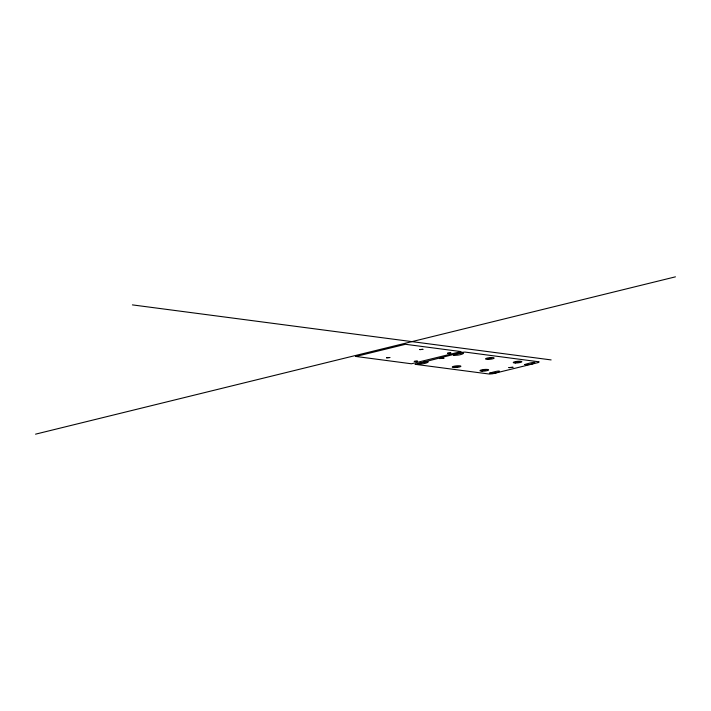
<?xml version="1.0" encoding="UTF-8"?>
<svg xmlns="http://www.w3.org/2000/svg" width="711" height="711" viewBox="0 0 711 711"><rect width="100%" height="100%" fill="white"/><g stroke="black" fill="none" stroke-linecap="round" stroke-linejoin="round"><path stroke-width="1.07" d="M415.206 364.254L461.732 352.372L465.012 352.078L539.169 361.837L538.6 362.477L492.652 373.764L489.381 374.057L415.251 364.325M35.55 434.163L675.45 276.837M132.415 304.886L551.132 359.917M418.13 363.845C427.071 364.85 435.363 358.531 418.166 363.792M453.431 355.162C462.399 356.158 470.646 349.848 453.467 355.109M489.452 373.213C498.491 374.217 506.614 367.88 489.461 373.195M524.754 364.539C533.988 365.498 541.773 359.215 524.771 364.512M355.891 356.46L411.465 363.783L461.048 351.59L405.474 344.293L355.891 356.46M439.638 358.548L443.868 358.193L439.638 358.548M508.88 367.649L513.12 367.294L508.96 367.569M386.588 357.784L389.824 357.517L386.588 357.784M414.282 361.419L417.526 361.161L414.317 361.375M419.837 349.608L423.072 349.341L419.872 349.563M447.53 353.251L450.774 352.985L447.53 353.251M455.076 366.76L458.097 366.512L455.084 366.743M482.769 370.404L485.791 370.155L482.787 370.378M488.324 358.584L491.345 358.344L488.333 358.566M516.026 362.228L519.048 361.979L516.026 362.228M515.297 363.001A4.346 0.8 -5.4 0 0 521.856 361.73A4.346 0.8 -5.4 0 0 515.439 361.606A4.346 0.8 -5.4 0 0 515.297 363.001M487.595 359.366A4.346 0.8 -5.4 0 0 494.154 358.095A4.346 0.8 -5.4 0 0 487.737 357.962A4.346 0.8 -5.4 0 0 487.595 359.366M482.04 371.178A4.346 0.8 -5.4 0 0 488.608 369.907A4.346 0.8 -5.4 0 0 482.191 369.773A4.346 0.8 -5.4 0 0 482.04 371.178M454.347 367.543A4.346 0.8 -5.4 0 0 460.906 366.272A4.346 0.8 -5.4 0 0 454.489 366.138A4.346 0.8 -5.4 0 0 454.347 367.543"/></g></svg>
